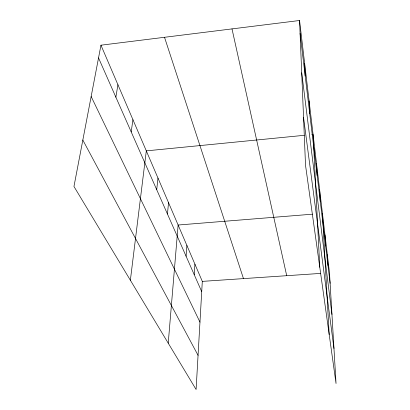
<?xml version="1.0" encoding="UTF-8"?>
<svg xmlns="http://www.w3.org/2000/svg" width="410" height="410" viewBox="0 0 410 410"><rect width="100%" height="100%" fill="white"/><g stroke="black" fill="none" stroke-linecap="round" stroke-linejoin="round"><path stroke-width="0.61" d="M100.962 45.192L202.304 281.378L196.098 389.5L73.959 186.478L100.962 45.192L299.551 20.5L329.491 272.809L336.041 383.534L305.517 165.225L299.551 20.5M194.232 274.685L194.919 264.158M186.089 256.245L186.888 245.441M168.228 343.175L178.124 225.023L312.399 214.189M167.449 214.025L168.53 202.663M156.717 189.712L157.973 178.063M130.37 280.245L146.309 150.87L304.235 135.315M131.195 131.907L132.927 119.684M115.871 97.19L117.916 84.706M311.81 134.567L313.071 134.444L319.779 267.223M202.304 281.378L320.64 273.409M82.83 140.051L198.061 355.347M91.153 96.524L199.967 322.127M98.533 57.912L201.715 291.638M164.512 37.289L243.473 278.605M232.004 28.9L286.708 275.689M303.543 117.424L333.971 348.49M301.709 72.826L331.957 314.465M300.084 33.441L330.111 283.295M327.339 254.702L327.964 265.46M324.997 234.971L325.627 246.005M322.439 213.379L329.194 334.545M319.626 189.661L320.256 201.274M316.515 163.487L317.145 175.388M309.104 100.998L309.704 113.473M304.63 63.304L305.204 76.034"/></g></svg>
